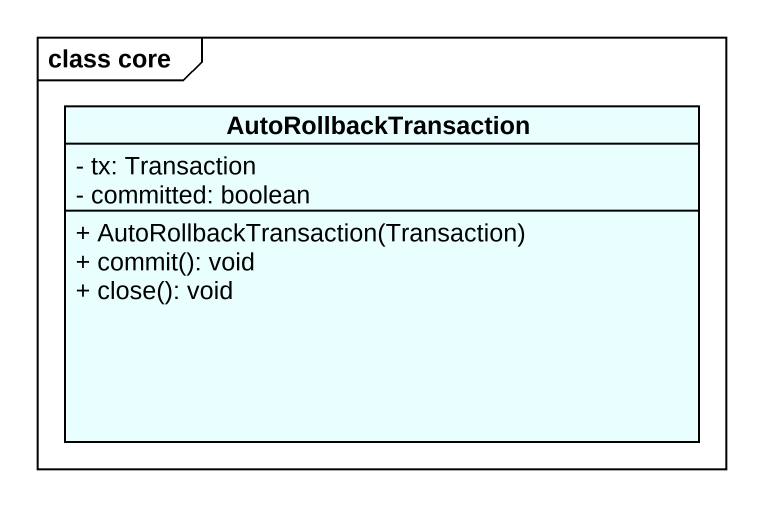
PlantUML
@startuml
mainframe class core
hide circle
hide empty members
skinparam classAttributeIconSize 0
class AutoRollbackTransaction #E9FFFF {
  - tx: Transaction
  - committed: boolean
  + AutoRollbackTransaction(Transaction)
  + commit(): void
  + close(): void
}
@enduml
